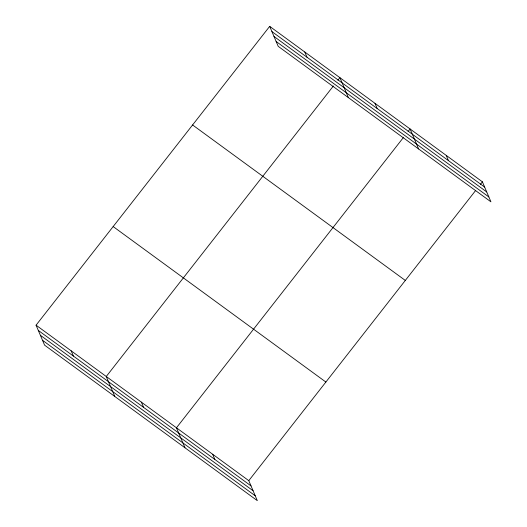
<?xml version="1.0" encoding="UTF-8"?>
<svg xmlns="http://www.w3.org/2000/svg" width="527" height="527" viewBox="0 0 527 527"><rect width="100%" height="100%" fill="white"/><g stroke="black" fill="none" stroke-linecap="round" stroke-linejoin="round"><path stroke-width="0.79" d="M36.067 325.179L248.784 480.657L257.314 500.65L44.591 345.165L36.067 325.179L269.686 26.35L482.409 181.835L490.933 201.821L278.216 46.343L269.686 26.35M333.38 85.987L106.263 376.489L114.787 396.475M337.886 80.223L339.889 77.66L348.413 97.653M403.577 137.29L176.459 427.792L184.984 447.785M408.082 131.533L410.085 128.97L418.609 148.957M248.784 480.657L475.4 190.794M480.407 184.391L482.409 181.835M271.925 31.587L484.642 187.072M274 36.455L486.717 191.94M276.141 41.475L488.858 196.953M192.592 124.965L405.316 280.443M113.16 226.564L325.884 382.049M38.3 330.416L251.017 485.894M40.375 335.284L253.092 490.762M42.516 340.297L255.233 495.782M446.244 155.399L448.484 160.636M374.987 103.312L377.22 108.549M304.79 52.002L307.024 57.239M212.625 454.228L214.858 459.465M141.361 402.141L143.594 407.378M71.165 350.83L73.398 356.068"/></g></svg>
